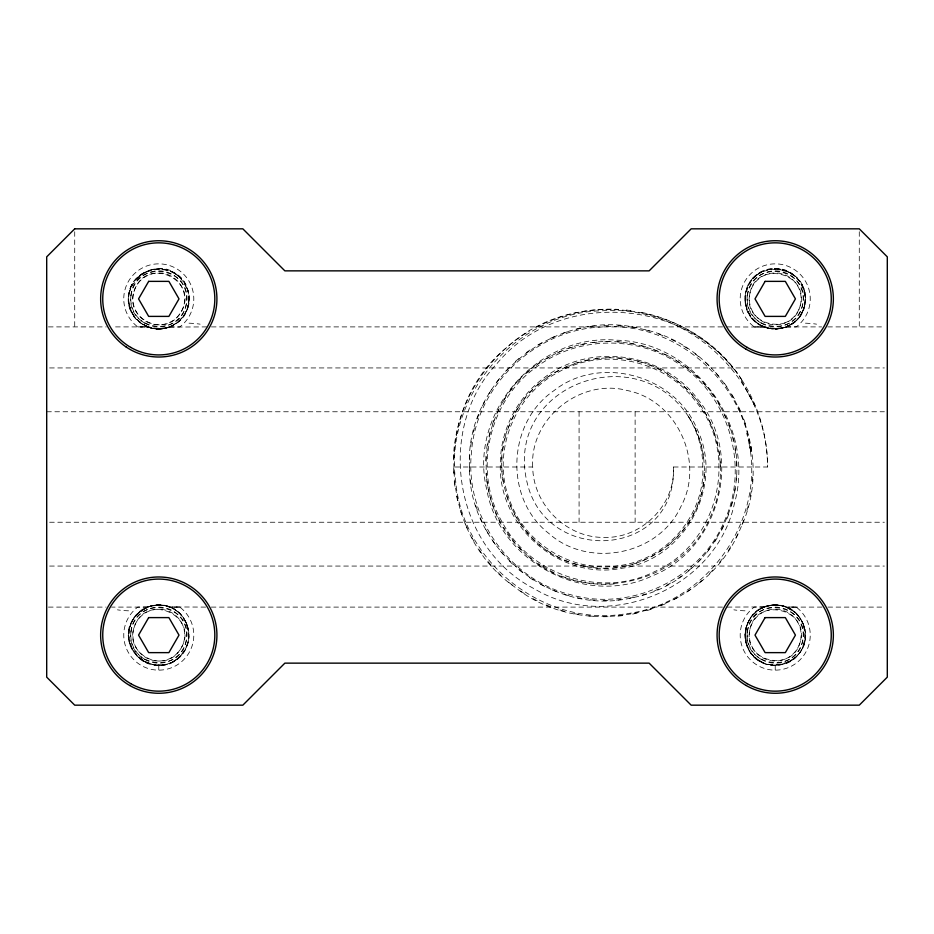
<?xml version="1.0" encoding="UTF-8"?>
<svg xmlns="http://www.w3.org/2000/svg" width="934" height="934" viewBox="0 0 934 934"><rect width="100%" height="100%" fill="white"/><g stroke="black" fill="none" stroke-linecap="round" stroke-linejoin="round"><path stroke-width="0.7" stroke-dasharray="4.67 3.5" d="M741.806 379.916C693.553 302.534 575.239 285.068 507.407 346.934C433.364 406.01 436.458 532.403 514.412 586.762C586.424 644.74 706.326 614.315 740.615 528.06C778.15 449.569 727.458 346.152 641.856 329.013C557.259 305.99 464.875 379.052 469.475 467C468.168 548.958 552.718 617.479 632.61 597.608C712.665 583.423 761.677 486.159 723.978 413.774C695.456 349.573 609.517 321.366 548.888 357.267C478.406 392.899 463.649 499.258 523.309 551.714C576.815 606.808 680.372 588.665 710.155 517.308C732.338 470.853 717.779 410.189 675.854 379.834C623.445 337.314 535.661 359.135 510.606 422.215C483.263 479.305 520.775 554.679 583.353 565.992C643.304 581.146 707.925 529.123 704.283 467A96.471 96.365 -4.8 0 0 687.447 415.058C634.034 337.209 504.337 386.769 526.974 482.014C546.168 566.903 677.173 557.925 673.391 467L767.514 467C768.495 380.99 689.187 304.916 603.119 310.753C516.852 311.839 443.685 395.759 455.71 481.465C462.599 562.747 544.44 627.321 625.15 613.86C706.162 604.882 767.316 519.327 748.251 439.821L751.181 453.27C743.219 380.43 674.173 320.572 600.539 327.087C534.19 330.041 475.604 386.734 471.39 453.177C464.875 516.385 509.31 580.014 571.246 594.865C631.407 611.805 700.523 578.858 724.457 520.95C749.85 465.856 728.835 394.627 677.057 362.777C636.159 335.726 579.22 336.567 539.268 364.996C489.218 398.141 471.67 470.678 502.434 522.538C530.337 575.227 601.251 598.601 654.664 571.585C717.814 543.973 740.3 454.66 695.596 401.281C664.623 359.823 602.593 346.537 557.691 372.561C513.338 395.934 491.366 453.375 509.66 500.204C525.036 544.452 573.85 573.721 620.129 565.537C667.133 559.127 705.007 514.552 702.812 467A95.688 95.688 0 0 0 687.447 415.058L690.063 419.074M186.613 287.357C198.405 311.326 170.011 336.812 147.759 326.912L112.372 326.9M770.071 328.558C752.01 325.756 739.611 304.379 747.387 287.357M747.387 646.643C739.098 628.699 753.446 606.376 772.605 605.115M769.686 328.488C730.797 321.95 742.425 260.971 781.093 269.342M704.026 477.041L704.283 472.032M501.838 461.583L502.13 456.177M485.68 460.801L486.03 454.601M469.522 460.007L469.93 453.025M736.226 480.181L736.599 473.596M453.364 459.224C454.765 407.224 484.571 357.313 529.45 331.115M752.325 481.757L752.757 474.39M188.901 298.88A30.122 30.122 0 0 1 143.719 324.962A30.122 30.122 0 0 1 143.719 272.798A30.122 30.122 0 0 1 188.901 298.88L187.932 306.469L188.318 304.753L186.228 311.291L186.613 310.403L183.741 315.75M745.099 635.12L746.068 627.531L745.682 629.247L747.772 622.709L747.387 623.597L750.259 618.25M702.73 486.999L703.512 482.037M502.69 450.783L503.531 445.436M486.684 448.437L487.653 442.319M470.678 446.078L471.787 439.178M734.474 493.245L735.513 486.742M750.352 496.386L751.52 489.101M129.242 629.247C121.945 657.431 161.745 677.792 180.531 655.96C195.79 641.273 188.831 612.891 168.704 606.68C166.345 605.851 163.882 605.325 161.395 605.115M186.613 646.643C194.622 629.154 181.429 607.24 162.668 605.255A6.013 0.876 -0.8 0 0 155.231 605.314M804.758 304.753C813.082 268.268 754.8 253.744 746.068 291.291M155.091 328.663A6.118 0.876 0.9 0 0 162.866 328.733C178.464 326.818 190.851 311.291 188.715 295.541C184.769 254.06 120.673 265.49 129.242 304.753M746.068 642.709C754.765 680.279 813.094 665.872 804.758 629.247M504.64 440.147L506.018 434.917M700.43 496.771L701.714 491.914M488.937 436.248L490.525 430.259M731.415 506.065L733.108 499.702M473.234 432.349L475.032 425.6M746.908 510.735L748.811 503.601M129.242 293.007L130.375 288.851M803.625 645.149L804.758 640.993M187.909 642.779C165.213 699.94 93.633 634.933 148.366 606.855C150 606.259 151.682 605.792 153.398 605.489C155.99 605.01 158.652 604.882 161.29 605.104M507.652 429.768L509.555 424.701M697.149 506.24L698.912 501.546M477.169 418.946L479.632 412.419M492.416 424.363L494.6 418.572M727.084 518.51L729.407 512.346M742.04 524.663L744.655 517.763M482.423 406.021L485.54 399.764M497.075 412.886L499.83 407.352M511.715 419.751L514.12 414.906M692.923 515.311L695.153 510.828M721.515 530.442L724.457 524.546M735.805 538.031L739.098 531.423M133.737 618.39L130.375 625.079L129.09 630.03L130.947 623.597L130.375 625.079C133.515 616.101 141.092 608.933 150.211 606.248M800.263 315.61L803.625 308.909L804.91 303.97L803.053 310.403L803.625 308.909C800.193 318.844 791.215 326.515 780.929 328.453M488.949 393.681L492.673 387.773M502.854 401.947L506.158 396.716M516.771 410.201L519.654 405.636M714.79 541.755L718.293 536.186M728.263 550.698L732.198 544.452M687.798 523.904L690.471 519.678M496.678 382.064L500.974 376.565M509.707 391.661L513.513 386.781M706.956 552.321L711.007 547.137M719.495 562.548L724.025 556.734M522.76 401.223L526.076 396.973M681.832 531.936L684.914 528.002M505.527 371.288L510.349 366.245M517.564 382.099L521.837 377.64M698.118 562.058L702.66 557.306M709.595 573.453L714.685 568.117M529.601 392.899L533.337 388.999M675.095 539.315L678.563 535.719M176.689 323.094L180.075 320.175M753.925 613.825L757.311 610.906M515.405 361.446L520.693 356.916M688.346 570.861L693.343 566.576M698.655 583.318L704.248 578.52M526.321 373.39L531.014 369.374M537.26 385.31L541.358 381.808M667.658 545.981L671.464 542.747M180.531 655.96L175.51 660.163L176.689 659.334L170.303 662.953M753.469 278.04L758.49 273.837L757.311 274.666L763.697 271.047M137.485 277.585L142.984 273.23L142.05 273.837L147.549 270.93M791.016 660.77L796.515 656.415M138.874 612.506L148.179 606.925L154.892 605.255M795.126 321.494L785.821 327.075L780.369 328.558M686.805 592.051L692.841 587.836M526.204 352.643L531.925 348.662M535.906 365.591L540.973 362.065M677.757 578.636L683.151 574.877M545.631 378.527L550.056 375.456M659.591 551.854L663.7 549.017M537.821 344.961L543.903 341.564M674.138 599.558L680.559 595.962M546.215 358.796L551.609 355.796M666.444 585.326L672.188 582.115M554.633 372.619L559.338 370.004M650.986 556.886L655.353 554.481M786.451 663.07L791.95 660.163M142.05 610.077L149.627 606.423M791.95 323.923L784.373 327.577L775.979 328.99M536.221 327.32C561.369 314.046 590.136 307.8 618.53 309.387M766.651 606.248C745.799 611.595 737.895 640.619 753.283 655.761C770.842 676.414 808.295 660.233 805.283 633.287C804.641 620.386 794.776 608.77 782.272 605.839C779.154 605.08 775.909 604.835 772.71 605.104M784.373 327.577C818.756 317.735 806.731 263.388 771.391 269.004M660.793 605.769L667.541 602.827M550.149 338.47L556.524 335.691M557.143 353.064L562.805 350.6M654.536 590.848L660.56 588.233M564.159 367.634L569.098 365.509M641.938 561.054L646.515 559.081M165.832 328.161L172.346 325.779C165.225 329.387 156.702 329.994 149.16 327.425C93.108 300.374 164.699 233.442 187.909 291.221M822.025 607.1L786.276 607.1C778.407 603.959 769.219 604.368 761.654 608.221L771.332 605.255A6.013 0.876 0.8 0 1 778.769 605.314M786.241 326.912L821.628 326.9M147.759 607.088L111.496 607.1M169.381 327.075L206.974 326.9M764.619 606.925L727.026 607.1M168.505 327.39L167.933 327.577M765.39 606.645L766.067 606.423M563.039 333.228L569.67 331.091M646.912 610.638L653.917 608.373M568.572 348.429L574.445 346.549M642.148 595.18L648.394 593.172M574.141 363.63L579.255 361.995M632.516 564.276L637.268 562.782M150.374 606.189L159.726 605.01L168.61 606.645M766.814 606.189L768.168 605.839M783.089 327.951L779.108 328.745M150.911 606.049L153.865 605.407M576.383 329.293L583.19 327.822M632.622 614.105L639.813 612.552M580.411 344.961L586.435 343.677M629.388 598.25L635.809 596.873M584.451 360.629L589.716 359.52M622.826 566.564L627.706 565.537M781.314 328.383L769.779 328.511M780.661 328.511L773.364 328.943L765.495 327.39M163.789 328.581L160.87 328.931M770.305 605.407L773.364 605.057M152.907 269.342L162.609 269.004M781.093 664.658L771.391 664.996M590.054 326.69L596.966 325.896M618.063 616.16L625.371 615.308M592.518 342.673L598.636 341.984M616.405 600.06L622.92 599.313M595.016 358.668L600.352 358.072M612.973 567.884L617.923 567.347M158.78 604.999C114.193 606.096 122.949 674.441 166.369 664.272C201.546 656.03 191.914 600.982 156.06 605.127M775.22 604.999C734.334 604.531 737.078 669.071 777.777 665.136C815.277 662.731 812.79 604.205 775.22 604.999L777.94 605.127M777.94 328.873L775.22 329.002L775.85 328.99M614.21 583.96C595.729 585.42 576.943 582.431 559.793 575.367M162.609 664.996L152.907 664.658M159.282 329.002L159.784 328.99M603.901 325.441L610.859 325.324M603.376 616.767L610.731 616.638M604.788 341.587L610.953 341.494M603.294 600.585L609.855 600.48M169.614 326.982L179.795 326.9A35.025 35.025 0 0 0 184.687 275.308A35.025 35.025 0 0 0 132.873 275.308A35.025 35.025 0 0 0 137.765 326.9L143.299 326.935M786.054 326.982L796.235 326.9A35.025 35.025 0 0 0 801.127 275.308A35.025 35.025 0 0 0 749.313 275.308A35.025 35.025 0 0 0 754.205 326.9L762.296 326.958M605.711 357.745L611.069 357.675M147.946 607.018L137.765 607.1A35.025 35.025 0 0 0 132.873 658.692A35.025 35.025 0 0 0 184.687 658.692A35.025 35.025 0 0 0 179.795 607.1L174.261 607.065M764.386 607.018L754.205 607.1A35.025 35.025 0 0 0 749.313 658.692A35.025 35.025 0 0 0 801.127 658.692A35.025 35.025 0 0 0 796.235 607.1L786.054 607.018M603.049 568.222L608.011 568.176M48.451 326.9L106.242 326.9M211.388 326.9L722.612 326.9M727.026 326.9L764.619 327.075M827.757 326.9L884.778 326.9M49.619 367.938L884.381 367.938M46.7 411.766L884.381 411.766M673.391 467C675.807 504.769 641.495 538.813 603.936 537.389C566.284 537.902 533.045 504.442 532.719 467L453.294 467L453.597 474.309M49.619 522.234L884.381 522.234M49.619 566.062L884.381 566.062M48.451 607.1L106.056 607.1M205.643 607.1L169.381 606.925M211.271 607.1L722.729 607.1M827.944 607.1L884.778 607.1M754.205 326.9L764.386 326.982M137.765 326.9L147.805 326.982M796.235 607.1L788.786 607.042M179.2 607.1L179.795 607.1M178.592 607.1L169.614 607.018M143.929 326.935L145.214 326.958M146.498 326.97L147.946 326.982M173.631 607.065L172.346 607.042M774.718 329.002L769.126 328.383M158.78 329.002L155.896 328.861M617.806 325.557L624.741 326.118M588.712 615.926L596.032 616.533M590.218 599.826L596.744 600.364M617.105 341.716L623.235 342.229M616.428 357.885L621.775 358.341M593.137 567.592L598.087 568.035M773.364 328.943L770.305 328.593L771.332 328.745A6.013 0.876 -0.8 0 0 778.769 328.686M160.636 605.057L163.695 605.407M626.259 310.018L633.929 311.01M779.108 605.255L786.276 607.1M154.717 328.721C142.038 327.098 131.087 316.673 129.09 303.97L130.947 310.403L130.375 308.909L133.737 315.61M631.629 327.028L638.471 328.266M577.27 597.783L583.715 598.963M574.188 613.673L581.427 614.981M629.341 343.047L635.389 344.156M627.088 359.076L632.353 360.057M583.353 565.992L588.222 566.915M780.135 605.407L783.089 606.049M153.771 328.581L150.911 327.951M641.553 312.388C679.508 320.117 714.206 342.323 737.241 373.448M768.168 328.161L761.654 325.779L766.067 327.577M165.832 605.839L172.346 608.221L167.933 606.423M559.968 609.995L567.031 612.004M645.231 329.842L651.909 331.745M641.389 345.568L647.297 347.261M564.591 594.503L570.896 596.301M637.572 361.283L642.709 362.777M573.768 563.459L578.52 564.848M149.627 327.577L142.05 323.923M784.373 606.423C794.916 609.715 803.088 619.137 804.91 630.03L803.053 623.597L803.625 625.079L800.263 618.39M147.724 326.9L138.874 321.494M658.493 333.975L664.961 336.52M546.18 604.963L553.01 607.649M653.123 349.234L658.844 351.488M552.298 589.996L558.392 592.389M647.776 364.505L652.761 366.49M564.475 560.015L569.075 561.848M554.107 572.846L537.914 563.506M671.289 339.369L677.465 342.533M532.94 598.612L539.49 601.951M540.506 584.322L546.343 587.299M664.448 354.033L669.911 356.835M791.95 610.077L785.821 606.925L795.126 612.506M657.629 368.708L662.381 371.16M555.567 555.672L559.968 557.948M786.451 270.93L791.95 273.837L791.016 273.23L796.515 277.585M147.549 663.07L142.05 660.163L142.984 660.77L137.485 656.415M170.303 271.047L176.689 274.666L175.51 273.837L180.531 278.04M763.697 662.953L757.311 659.334L758.49 660.163L753.469 655.96M520.39 591.012L526.578 594.97M683.49 345.989L689.339 349.725M529.333 577.527L534.832 581.053M675.235 359.905L680.407 363.221M667.016 373.833L671.511 376.729M547.137 550.5L551.293 553.185M694.989 353.752L700.453 358.037M685.416 366.782L690.238 370.588M518.86 569.693L523.997 573.733M508.645 582.232L514.412 586.762M675.854 379.834L680.057 383.15M539.233 544.557L543.109 547.628M527.979 555.905L532.847 559.84M753.925 320.175L757.311 323.094M176.689 610.906L180.075 613.825M705.684 362.579L710.704 367.377M694.873 374.616L699.309 378.854M509.193 560.89L513.922 565.409M497.799 572.367L503.099 577.434M684.085 386.664L687.938 390.354M531.948 537.879L535.509 541.311M518.872 547.266L523.309 551.714M715.479 372.397L720.009 377.651M703.536 383.314L707.54 387.96M500.426 551.188L504.699 556.139M487.957 561.497L492.743 567.043M691.604 394.241L695.083 398.281M525.34 530.547L528.551 534.295M514.657 542.596L503.531 527.313M741.911 380.08L741.981 380.173A160.426 160.426 0 0 1 767.514 467M741.701 379.764C689.35 297.888 559.022 287.976 496.9 363.688C435.139 429.091 453.784 547.896 534.563 588.91C608.699 633.345 716.553 588.642 734.463 503.298C755.921 427.538 696.134 341.984 616.498 340.198C537.821 332.948 467.607 413.132 486.883 490.152C499.69 562.198 585.816 607.614 652.154 575.916C719.67 549.25 744.561 454.823 697.605 399.052C662.86 352.363 590.23 342.101 544.195 377.733C517.039 397.569 500.157 430.632 500.332 464.28C498.126 526.507 560.108 580.539 621.507 568.316C684.155 560.272 725.204 485.633 696.927 428.776C674.64 374.989 599.791 354.395 553.827 390.727C506.975 422.705 503.835 498.908 549.087 533.653C589.015 568.981 659.124 555.029 681.155 506.065C704.936 461.746 677.092 400.429 627.438 390.564C580.75 377.803 529.438 418.304 532.719 467M724.27 383.115L728.275 388.777M479.212 549.729L483.438 555.718M711.311 392.794L714.849 397.814M698.363 402.496L701.446 406.862M519.456 522.608L522.304 526.648M492.638 540.704L496.409 546.04M731.999 394.627L735.432 400.639M718.153 402.986L721.188 408.31M704.306 411.357L706.956 415.992M514.354 514.167L516.806 518.452M485.89 529.531L489.124 535.194M471.635 537.19L475.278 543.553M748.391 393.681L755.688 407.201L741.094 380.161M183.741 618.25L186.613 623.597L186.228 622.709L188.318 629.247M750.259 315.75L747.387 310.403L747.772 311.291L745.682 304.753L746.068 306.469L745.099 298.88M500.367 521.837C492.276 506.917 487.361 490.315 485.995 473.398M694.674 427.492L696.659 431.847M723.978 413.774L726.5 419.354M709.385 420.732L711.58 425.589M510.081 505.282L512.112 509.777M738.584 406.815L741.433 413.132M480.239 517.751L482.925 523.705M465.307 523.974L468.319 530.652M698.328 436.061L699.788 440.346M713.529 430.551L715.257 435.594M506.672 496.036L508.271 500.694M743.966 419.576L746.196 426.137M728.754 425.063L730.727 430.854M475.745 505.504L477.846 511.68M460.275 510.221L462.622 517.156M803.625 288.851L804.758 293.007M129.242 640.993L130.375 645.161M746.675 433.154L747.504 436.47M701.06 444.689L702.123 449.079M716.74 440.708L717.977 445.892M732.419 436.75L733.832 442.704M456.574 496.059L458.255 503.181M702.975 453.515L703.617 457.987M502.539 476.807L503.228 481.687M718.97 451.122L719.717 456.387M734.965 448.729L735.817 454.788M470.339 480.006L471.238 486.474M750.971 446.335L751.905 453.188M454.239 481.605L455.232 488.856M501.827 467L502.072 471.915M720.207 461.688L720.453 467M736.366 460.882L736.634 467M469.475 467L469.755 473.515M859.28 231.714L859.28 326.9M775.22 665.241L775.22 670.145M635.12 411.766L635.12 522.234M579.08 411.766L579.08 522.234M158.78 665.241L158.78 670.145M74.72 231.714L74.72 326.9M744.982 610.824A57.009 6.842 -4.2 0 1 733.879 609.832M128.542 610.824A57.009 6.842 -4.2 0 1 117.439 609.832M805.458 323.176A57.009 6.842 -4.2 0 1 816.561 324.168M189.018 323.176A57.009 6.842 -4.2 0 1 200.121 324.168M130.935 295.739C126.265 331.161 181.593 338.528 186.45 303.258C192.813 266.517 134.589 258.625 130.935 295.739M130.935 631.979C126.265 667.401 181.593 674.768 186.45 639.498C192.813 602.757 134.589 594.865 130.935 631.979M747.375 295.739C742.705 331.161 798.033 338.528 802.89 303.258C809.253 266.517 751.029 258.625 747.375 295.739M749.465 295.973C744.62 325.079 790.129 335.843 799.317 308.418C813.374 272.915 753.901 257.644 749.465 295.973M747.375 631.979C742.705 667.401 798.033 674.768 802.89 639.498C809.253 602.757 751.029 594.865 747.375 631.979M749.465 632.213C744.62 661.319 790.129 672.083 799.317 644.658C813.374 609.155 753.901 593.884 749.465 632.213M188.878 297.607C191.085 338.435 126.475 338.435 128.682 297.607C129.487 260.026 188.073 260.026 188.878 297.607M805.318 297.607C807.525 338.435 742.915 338.435 745.122 297.607C745.927 260.026 804.513 260.026 805.318 297.607M133.223 294.537C127.771 318.786 162.282 336.042 178.102 316.147C205.749 281.566 143.03 251.363 133.223 294.537M133.223 630.777C127.771 655.026 162.282 672.282 178.102 652.387C205.749 617.806 143.03 587.603 133.223 630.777M760.159 324.962A30.122 30.122 0 0 0 805.341 298.88A30.122 30.122 0 0 0 760.159 272.798A30.122 30.122 0 0 0 760.159 324.962M760.159 661.202A30.122 30.122 0 0 0 805.341 635.12A30.122 30.122 0 0 0 760.159 609.038A30.122 30.122 0 0 0 760.159 661.202M143.719 661.202A30.122 30.122 0 0 0 188.901 635.12A30.122 30.122 0 0 0 143.719 609.038A30.122 30.122 0 0 0 143.719 661.202M762.261 657.571A25.918 25.918 0 0 0 801.139 635.12A25.918 25.918 0 0 0 762.261 612.669A25.918 25.918 0 0 0 762.261 657.571M760.696 320.339A25.918 25.918 0 0 0 801.068 300.725A25.918 25.918 0 0 0 763.895 275.565A25.918 25.918 0 0 0 760.696 320.339M145.821 321.331A25.918 25.918 0 0 0 184.698 298.88A25.918 25.918 0 0 0 145.821 276.429A25.918 25.918 0 0 0 145.821 321.331M144.256 656.579A25.918 25.918 0 0 0 184.628 636.965A25.918 25.918 0 0 0 147.455 611.805A25.918 25.918 0 0 0 144.256 656.579M761.21 323.141A28.02 28.02 0 0 0 803.24 298.88A28.02 28.02 0 0 0 761.21 274.619A28.02 28.02 0 0 0 761.21 323.141M761.21 659.381A28.02 28.02 0 0 0 803.24 635.12A28.02 28.02 0 0 0 761.21 610.859A28.02 28.02 0 0 0 761.21 659.381M144.77 323.141A28.02 28.02 0 0 0 186.8 298.88A28.02 28.02 0 0 0 144.77 274.619A28.02 28.02 0 0 0 144.77 323.141M144.77 659.381A28.02 28.02 0 0 0 186.8 635.12A28.02 28.02 0 0 0 144.77 610.859A28.02 28.02 0 0 0 144.77 659.381"/><path stroke-width="1.4" d="M148.669 281.368L138.559 298.88L148.669 316.392L168.891 316.392L179.001 298.88L168.891 281.368L148.669 281.368M148.669 617.607L138.559 635.12L148.669 652.632L168.891 652.632L179.001 635.12L168.891 617.607L148.669 617.607M765.109 281.368L754.999 298.88L765.109 316.392L785.331 316.392L795.441 298.88L785.331 281.368L765.109 281.368M765.109 617.607L754.999 635.12L765.109 652.632L785.331 652.632L795.441 635.12L785.331 617.607L765.109 617.607M74.72 228.83L46.7 256.85L46.7 677.15L74.72 705.17L242.84 705.17L284.87 663.14L649.13 663.14L691.16 705.17L859.28 705.17L887.3 677.15L887.3 256.85L859.28 228.83L691.16 228.83L649.13 270.86L284.87 270.86L242.84 228.83L74.72 228.83M126.195 347.028A58.141 58.141 0 0 0 216.77 303.025A58.141 58.141 0 0 0 133.375 246.588A58.141 58.141 0 0 0 126.195 347.028M129.709 685.474A58.141 58.141 0 0 0 216.922 635.12A58.141 58.141 0 0 0 129.709 584.766A58.141 58.141 0 0 0 129.709 685.474M746.149 685.474A58.141 58.141 0 0 0 833.361 635.12A58.141 58.141 0 0 0 746.149 584.766A58.141 58.141 0 0 0 746.149 685.474M746.149 349.234A58.141 58.141 0 0 0 833.361 298.88A58.141 58.141 0 0 0 746.149 248.526A58.141 58.141 0 0 0 746.149 349.234M747.2 347.413A56.04 56.04 0 0 0 831.26 298.88A56.04 56.04 0 0 0 747.2 250.347A56.04 56.04 0 0 0 747.2 347.413M747.2 683.653A56.04 56.04 0 0 0 831.26 635.12A56.04 56.04 0 0 0 747.2 586.587A56.04 56.04 0 0 0 747.2 683.653M130.76 347.413A56.04 56.04 0 0 0 214.82 298.88A56.04 56.04 0 0 0 130.76 250.347A56.04 56.04 0 0 0 130.76 347.413M130.76 683.653A56.04 56.04 0 0 0 214.82 635.12A56.04 56.04 0 0 0 130.76 586.587A56.04 56.04 0 0 0 130.76 683.653"/></g></svg>
